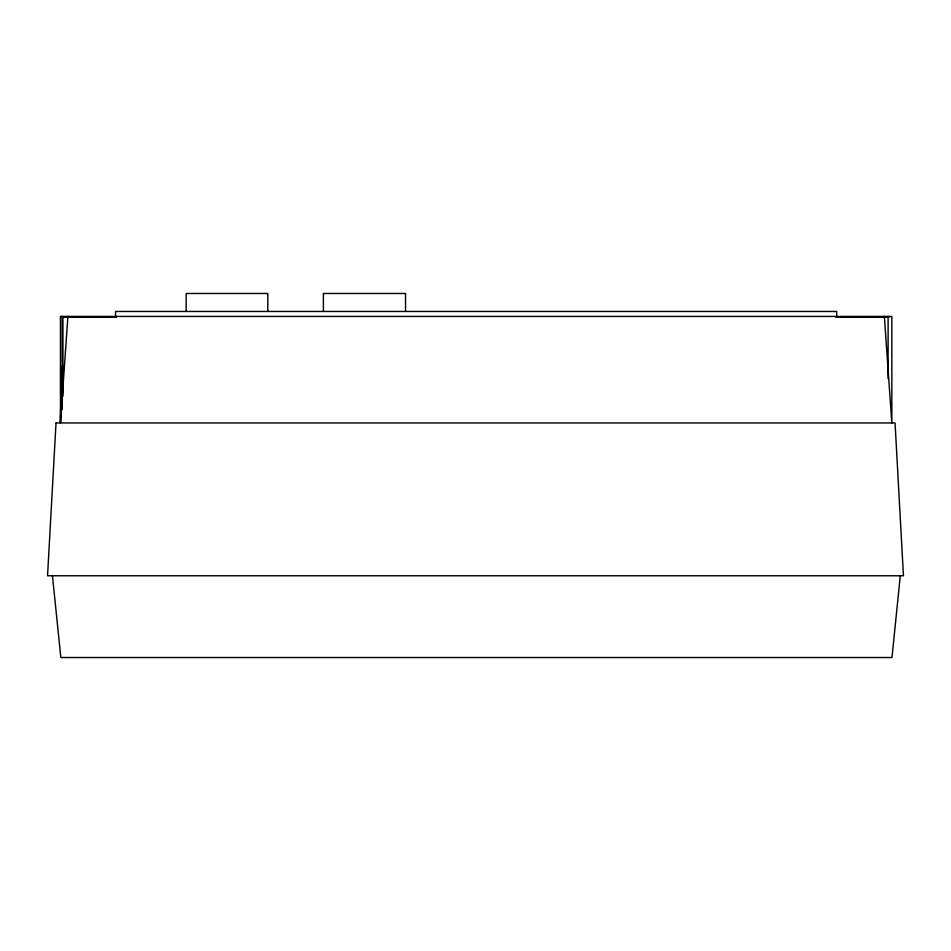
<?xml version="1.0" encoding="UTF-8"?>
<svg xmlns="http://www.w3.org/2000/svg" width="951" height="951" viewBox="0 0 951 951"><rect width="100%" height="100%" fill="white"/><g stroke="black" fill="none" stroke-linecap="round" stroke-linejoin="round"><path stroke-width="1.43" d="M61.351 366.729L60.448 422.945L67.913 316.421M61.328 387.437L60.448 422.945L60.448 316.421L891.836 316.421L891.836 422.945L884.359 316.421M900.288 575.771L891.979 657.521L60.84 657.521L52.448 575.771M63.099 317.135L116.581 317.135M835.691 317.135L889.185 317.135M888.103 316.421L888.103 378.7M836.714 316.421L836.714 311.452L115.57 311.452L115.57 316.421M405.542 311.215L405.542 293.479L323.388 293.479L323.388 311.215M267.813 311.215L267.813 293.479L186.158 293.479L186.158 311.215M62.932 316.421L62.932 396.317M62.16 316.421L62.16 409.667M56.026 422.945L47.55 575.771L903.45 575.771L895.057 422.945L56.026 422.945"/></g></svg>
